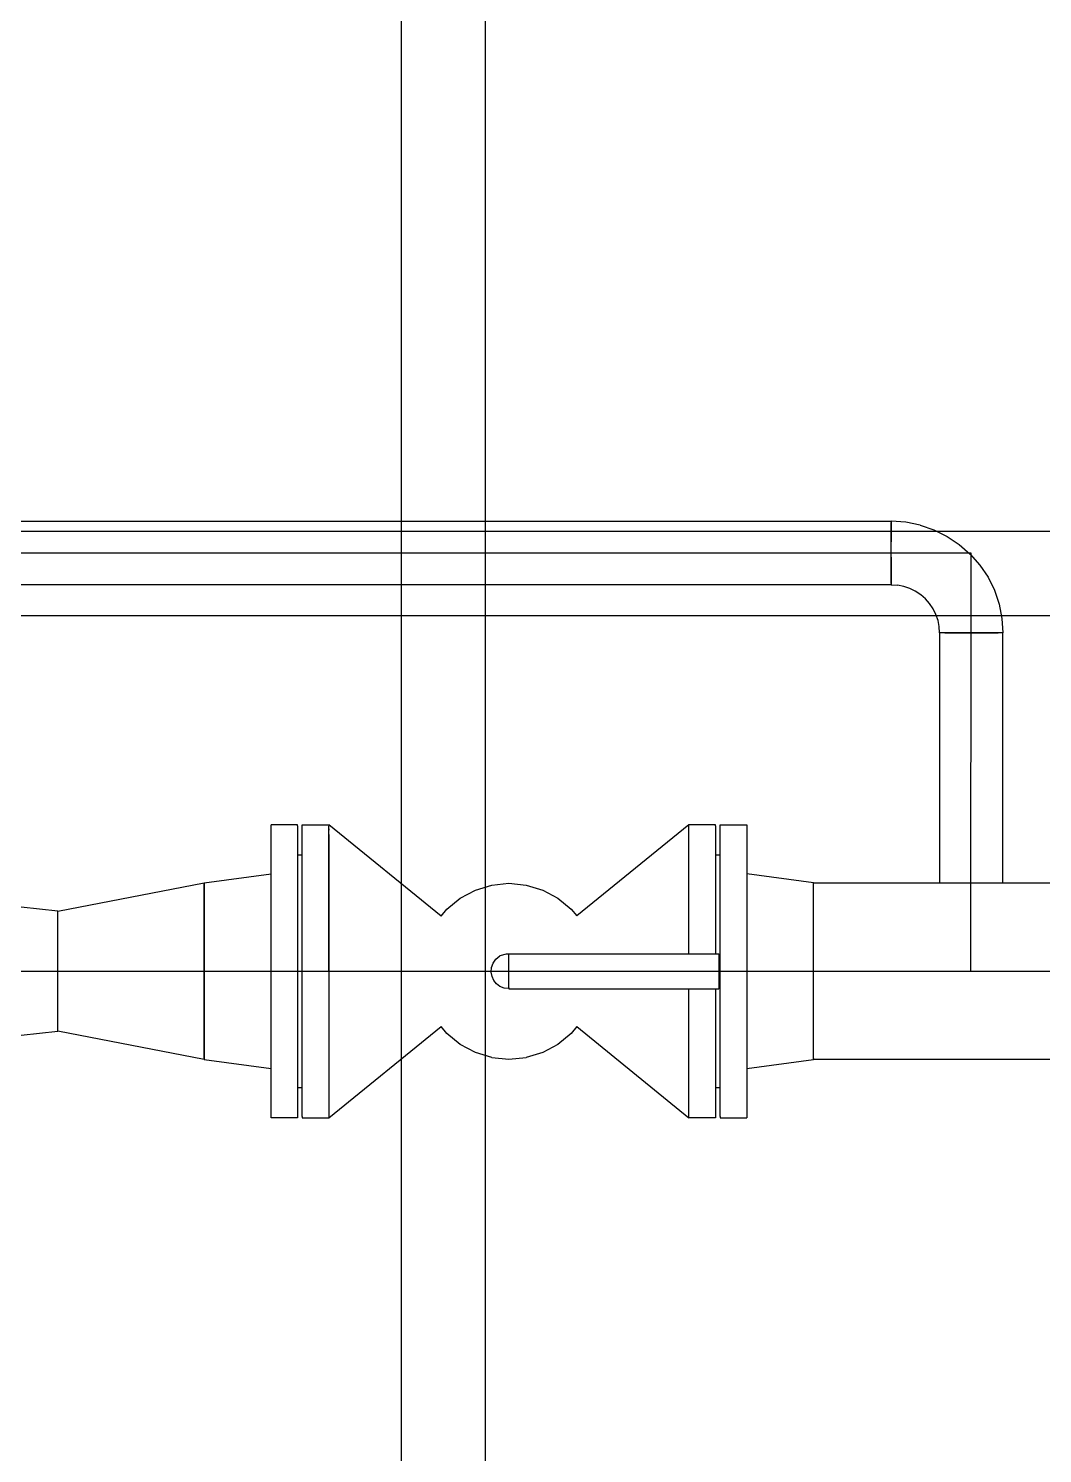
# Model space of a CAD drawing. Header units: millimetres. Extents: x -19109 to 7803, y 10081 to 29089.
# Drawn here: x -11960 to -10996, y 15733 to 17087 of the extents above; entities that cross this region are included whole.
import ezdxf

# ---------------------------------------------------------------- set-up
doc = ezdxf.new("R2010")
doc.units = ezdxf.units.MM
doc.linetypes.add('CENTER', pattern=[50.8, 31.75, -6.35, 6.35, -6.35])

# ---------------------------------------------------------------- blocks, each defined once
blk = doc.blocks.new('A$C2A3E4952')
for points in [[(1155.3, 427.7), (2803.7, 427.7), (2803.7, 427.7), (2803.7, 426.8)], [(2831.1, 424.1), (2817.5, 426.8), (2817.5, 426.8), (2803.7, 427.7)], [(2803.7, 426.8), (2803.7, 424.1)], [(2803.7, 426.2), (2803.7, 426.5)], [(2803.7, 422.9), (2803.7, 426.2)], [(2803.7, 424.1), (2803.7, 419.8)], [(2803.7, 417.1), (2803.7, 422.9)], [(2803.7, 419.8), (2803.7, 414.4)], [(2831.1, 424.1), (2844.3, 419.5)], [(2803.7, 409.9), (2803.7, 417.1)], [(2803.7, 414.4), (2803.7, 408.1)], [(2803.7, 401.8), (2803.7, 409.9)], [(2803.7, 393.7), (2803.7, 408.1)], [(2844.3, 419.5), (2856.9, 413.2)], [(2856.9, 413.2), (2868.3, 405.7)], [(2803.4, 397.3), (2804, 397.3)], [(2803.7, 393.1), (2803.7, 401.8)], [(2803.7, 393.7), (2803.7, 386.8)], [(2803.7, 385), (2803.7, 393.1)], [(2868.3, 405.7), (2878.8, 396.4)], [(2878.8, 396.4), (2887.9, 385.9)], [(2803.7, 386.8), (2803.7, 380.5)], [(2803.7, 372.1), (2803.7, 385)], [(2803.7, 380.5), (2803.7, 375.1)], [(2887.9, 385.9), (2895.7, 374.5)], [(2803.7, 367.3), (1155.3, 367.3)], [(2803.7, 375.1), (2803.7, 370.9)], [(2803.7, 368.5), (2803.7, 372.1)], [(2803.7, 370.9), (2803.7, 368.2)], [(2803.7, 368.5), (2803.7, 367.3), (2803.7, 367.3), (2809.7, 367)], [(2803.7, 368.2), (2803.7, 367.3)], [(2831.7, 357.9), (2826.5, 361.2), (2826.5, 361.2), (2821.4, 363.9), (2821.4, 363.9), (2815.7, 365.8), (2815.7, 365.8), (2809.7, 367)], [(2895.7, 374.5), (2901.7, 362.1)], [(2843.4, 344.4), (2840.1, 349.5), (2840.1, 349.5), (2836.2, 354), (2836.2, 354), (2831.7, 357.9)], [(2901.7, 362.1), (2906.2, 348.9)], [(2848.2, 333.3), (2846.1, 339), (2846.1, 339), (2843.4, 344.4)], [(2906.2, 348.9), (2908.9, 335.4)], [(2849.4, 327.6), (2848.2, 333.3)], [(2850.9, 321.6), (2849.7, 321.6), (2849.7, 321.6), (2849.4, 327.6)], [(2908.9, 335.4), (2909.8, 321.6), (2909.8, 321.6), (2908.6, 321.6)], [(2890.3, 321.6), (2886.2, 321.6), (2882.1, 321.6), (2878.1, 321.6), (2874, 321.6), (2870, 321.6), (2865.9, 321.6), (2861.9, 321.6), (2857.8, 321.6), (2853.7, 321.6), (2849.7, 321.6), (2849.7, 321.6), (2849.7, 84.2)], [(2851.8, 321.6), (2850.9, 321.6)], [(2854.5, 321.6), (2858.3, 321.6), (2862, 321.6), (2865.8, 321.6), (2869.5, 321.6), (2873.3, 321.6), (2877, 321.6), (2880.8, 321.6), (2884.6, 321.6), (2888.3, 321.6), (2892.1, 321.6)], [(2879.4, 321.6), (2880, 321.6)], [(2909.8, 84.2), (2909.8, 321.6), (2909.8, 321.6), (2907.8, 321.6), (2905.9, 321.6), (2903.9, 321.6), (2902, 321.6), (2900, 321.6), (2898.1, 321.6), (2896.1, 321.6), (2894.2, 321.6), (2892.2, 321.6), (2890.3, 321.6)], [(2892.1, 321.6), (2905.3, 321.6)], [(2908.6, 321.6), (2908, 321.6)], [(2239.6, 138.2), (2239.6, 139.4), (2239.6, 139.4), (2214.4, 139.4)], [(2214.4, 138.2), (2214.4, 139.4)], [(2214.4, 134.9), (2214.4, 138.2)], [(2239.6, 138.2), (2239.6, 134.9)], [(2244.1, 138.2), (2244.1, 139.4)], [(2244.1, 139.4), (2269.4, 139.4)], [(2244.1, 134.9), (2244.1, 138.2)], [(2376, 52.6), (2269.4, 139.4), (2269.4, 139.4), (2269.4, 138.8)], [(2269.4, 138.5), (2269.4, 138.8)], [(2269.4, 138.5), (2269.4, 138.2)], [(2269.4, 138.2), (2269.4, 137.9)], [(2269.4, 137), (2269.4, 137.9)], [(2269.4, 0), (2269.4, 13.7), (2269.4, 27.4), (2269.4, 41.1), (2269.4, 54.8), (2269.4, 68.5), (2269.4, 82.2), (2269.4, 95.9), (2269.4, 109.6), (2269.4, 123.3), (2269.4, 137)], [(2269.4, 135.5), (2269.4, 134.9)], [(2611.4, 138.5), (2611.4, 139.4), (2611.4, 139.4), (2505, 52.9)], [(2636.6, 138.2), (2636.6, 139.4), (2636.6, 139.4), (2611.4, 139.4)], [(2611.4, 138.2), (2611.4, 138.5)], [(2611.4, 137.9), (2611.4, 138.2)], [(2611.4, 17.1), (2611.4, 29.2), (2611.4, 41.3), (2611.4, 53.4), (2611.4, 65.5), (2611.4, 77.5), (2611.4, 89.6), (2611.4, 101.7), (2611.4, 113.8), (2611.4, 125.9), (2611.4, 137.9)], [(2611.4, 134.9), (2611.4, 135.5)], [(2636.6, 138.2), (2636.6, 134.9)], [(2641.1, 138.2), (2641.1, 139.4)], [(2641.1, 139.4), (2666.4, 139.4), (2666.4, 139.4), (2666.4, 138.2)], [(2641.1, 134.9), (2641.1, 138.2)], [(2666.4, 138.2), (2666.4, 134.9)], [(2214.4, 129.5), (2214.4, 134.9)], [(2214.4, 122.3), (2214.4, 129.5)], [(2214.4, 112.7), (2214.4, 122.3)], [(2239.6, 134.9), (2239.6, 129.5)], [(2239.6, 129.5), (2239.6, 122.3)], [(2239.6, 122.3), (2239.6, 112.7)], [(2244.1, 129.5), (2244.1, 134.9)], [(2244.1, 122.3), (2244.1, 129.5)], [(2244.1, 112.7), (2244.1, 122.3)], [(2269.4, 134.9), (2269.4, 134.3)], [(2269.4, 130.1), (2269.4, 129.5)], [(2269.4, 129.5), (2269.4, 122.3)], [(2269.4, 122.3), (2269.4, 112.7)], [(2611.4, 134.3), (2611.4, 134.9)], [(2611.4, 129.5), (2611.4, 130.1)], [(2611.4, 122.3), (2611.4, 129.5)], [(2611.4, 112.7), (2611.4, 122.3)], [(2636.6, 134.9), (2636.6, 129.5)], [(2636.6, 129.5), (2636.6, 122.3)], [(2636.6, 122.3), (2636.6, 112.7)], [(2641.1, 129.5), (2641.1, 134.9)], [(2641.1, 122.3), (2641.1, 129.5)], [(2641.1, 112.7), (2641.1, 122.3)], [(2666.4, 134.9), (2666.4, 129.5)], [(2666.4, 129.5), (2666.4, 122.3)], [(2666.4, 122.3), (2666.4, 112.7)], [(2214.4, 101.6), (2214.4, 112.7)], [(2239.6, 112.7), (2239.6, 101.6)], [(2239.6, 110.9), (2244.1, 110.9)], [(2244.1, 101.6), (2244.1, 112.7)], [(2269.4, 112.7), (2269.4, 101.6)], [(2611.4, 101.6), (2611.4, 112.7)], [(2636.6, 112.7), (2636.6, 101.6)], [(2636.6, 110.9), (2641.1, 110.9)], [(2641.1, 101.6), (2641.1, 112.7)], [(2666.4, 112.7), (2666.4, 101.6)], [(2214.4, 89), (2214.4, 101.6)], [(2239.6, 101.6), (2239.6, 89)], [(2244.1, 89), (2244.1, 101.6)], [(2269.4, 101.6), (2269.4, 89)], [(2611.4, 89), (2611.4, 101.6)], [(2636.6, 101.6), (2636.6, 89)], [(2641.1, 89), (2641.1, 101.6)], [(2666.4, 101.6), (2666.4, 89)], [(2011.8, 56.8), (2011.8, 57.1), (2011.8, 57.1), (2150.9, 84.2)], [(2150.9, -83.2), (2150.9, -66.5), (2150.9, -49.8), (2150.9, -33), (2150.9, -16.3), (2150.9, 0.5), (2150.9, 17.2), (2150.9, 33.9), (2150.9, 50.7), (2150.9, 67.4), (2150.9, 84.2), (2150.9, 84.2), (2214.4, 92.6)], [(2150.9, -83.8), (2150.9, -67), (2150.9, -50.2), (2150.9, -33.4), (2150.9, -16.6), (2150.9, 0.2), (2150.9, 17), (2150.9, 33.8), (2150.9, 50.6), (2150.9, 67.4), (2150.9, 84.2)], [(2150.9, 83.5), (2150.9, 81.7)], [(2150.9, 81.7), (2150.9, 78.7)], [(2214.4, 74.8), (2214.4, 89)], [(2239.6, 89), (2239.6, 74.8)], [(2244.1, 74.8), (2244.1, 89)], [(2269.4, 89), (2269.4, 74.8)], [(2408.5, 77.2), (2424.1, 82)], [(2424.1, 82), (2440.4, 83.8), (2440.4, 83.8), (2456.9, 82)], [(2456.9, 82), (2472.5, 77.2)], [(2611.4, 74.8), (2611.4, 89)], [(2636.6, 89), (2636.6, 74.8)], [(2641.1, 74.8), (2641.1, 89)], [(2729.8, 83.2), (2729.8, 84.2), (2729.8, 84.2), (2666.4, 92.6)], [(2666.4, 89), (2666.4, 74.8)], [(2729.8, 84.2), (3129.1, 84.2)], [(2729.8, 83.5), (2729.8, 84.2)], [(2729.8, 83.2), (2729.8, 83.5)], [(2729.8, 82.9), (2729.8, 83.2)], [(2729.8, 82.6), (2729.8, 82.9)], [(2729.8, 82), (2729.8, 82.6)], [(2729.8, -81.7), (2729.8, -65.4), (2729.8, -49), (2729.8, -32.6), (2729.8, -16.2), (2729.8, 0.2), (2729.8, 16.5), (2729.8, 32.9), (2729.8, 49.3), (2729.8, 65.7), (2729.8, 82)], [(2150.9, 78.7), (2150.9, 74.5)], [(2150.9, 74.5), (2150.9, 69.1)], [(2150.9, 69.1), (2150.9, 62.8)], [(2214.4, 59.5), (2214.4, 74.8)], [(2239.6, 74.8), (2239.6, 59.5)], [(2244.1, 59.5), (2244.1, 74.8)], [(2269.4, 74.8), (2269.4, 59.5)], [(2381.5, 59.2), (2394.1, 69.7)], [(2394.1, 69.7), (2408.5, 77.2)], [(2472.5, 77.2), (2486.9, 69.7)], [(2486.9, 69.7), (2499.6, 59.2)], [(2611.4, 59.5), (2611.4, 74.8)], [(2636.6, 74.8), (2636.6, 59.5)], [(2641.1, 59.5), (2641.1, 74.8)], [(2666.4, 74.8), (2666.4, 59.5)], [(2729.8, 79.6), (2729.8, 79.9)], [(2729.8, 73.9), (2729.8, 79.6)], [(2729.8, 66.4), (2729.8, 73.9)], [(1959.5, -62.5), (2011.8, -56.8), (2011.8, -56.8), (2011.8, -45.4), (2011.8, -34), (2011.8, -22.6), (2011.8, -11.2), (2011.8, 0.2), (2011.8, 11.5), (2011.8, 22.9), (2011.8, 34.3), (2011.8, 45.7), (2011.8, 57.1), (2011.8, 57.1), (1959.5, 62.8)], [(2011.8, -56.8), (2011.8, -45.4), (2011.8, -34), (2011.8, -22.6), (2011.8, -11.2), (2011.8, 0.2), (2011.8, 11.5), (2011.8, 22.9), (2011.8, 34.3), (2011.8, 45.7), (2011.8, 57.1)], [(2011.8, 55.6), (2011.8, 56.8)], [(2011.8, 53.5), (2011.8, 55.6)], [(2150.9, 62.8), (2150.9, 55.9)], [(2150.9, 55.9), (2150.9, 47.8)], [(2214.4, 43.3), (2214.4, 59.5)], [(2239.6, 59.5), (2239.6, 43.3)], [(2244.1, 43.3), (2244.1, 59.5)], [(2269.4, 59.5), (2269.4, 43.3)], [(2376, 52.6), (2381.5, 59.2)], [(2499.6, 59.2), (2505, 52.9)], [(2611.4, 43.3), (2611.4, 59.5)], [(2636.6, 59.5), (2636.6, 43.3)], [(2641.1, 43.3), (2641.1, 59.5)], [(2666.4, 59.5), (2666.4, 43.3)], [(2729.8, 57.1), (2729.8, 66.4)], [(2729.8, 46), (2729.8, 57.1)], [(2011.8, 50.5), (2011.8, 53.5)], [(2011.8, 47.2), (2011.8, 50.5)], [(2011.8, 42.7), (2011.8, 47.2)], [(2011.8, 37.9), (2011.8, 42.7)], [(2150.9, 47.8), (2150.9, 39.1)], [(2214.4, 26.1), (2214.4, 43.3)], [(2239.6, 43.3), (2239.6, 26.1)], [(2244.1, 26.1), (2244.1, 43.3)], [(2269.4, 43.3), (2269.4, 26.1)], [(2611.4, 26.1), (2611.4, 43.3)], [(2636.6, 43.3), (2636.6, 26.1)], [(2641.1, 26.1), (2641.1, 43.3)], [(2666.4, 43.3), (2666.4, 26.1)], [(2729.8, 34), (2729.8, 46)], [(2011.8, 32.5), (2011.8, 37.9)], [(2011.8, 26.7), (2011.8, 32.5)], [(2150.9, 39.1), (2150.9, 29.8)], [(2150.9, 29.8), (2150.9, 20.1)], [(2011.8, 20.4), (2011.8, 26.7)], [(2011.8, 13.8), (2011.8, 20.4)], [(2011.8, 6.9), (2011.8, 13.8)], [(2150.9, 20.1), (2150.9, 10.2)], [(2214.4, 9), (2214.4, 26.1)], [(2239.6, 26.1), (2239.6, 9)], [(2244.1, 9), (2244.1, 26.1)], [(2269.4, 26.1), (2269.4, 9)], [(2440.7, -16.2), (2435.9, -15.9), (2431.9, -14.4), (2428.5, -11.8), (2426, -8.5), (2424.4, -4.7), (2423.7, -0.6), (2424, 3.7), (2425.4, 7.8), (2428.1, 11.5), (2431.9, 14.7)], [(2440.4, 16.5), (2437.7, 16.5), (2437.7, 16.5), (2431.9, 14.7)], [(2440.4, 15.9), (2440.4, 16.8)], [(2440.4, 16.8), (2639.9, 16.8), (2639.9, 16.8), (2639.9, 15.9)], [(2440.4, 12.9), (2440.4, 15.9)], [(2611.4, 16.8), (2611.4, 26.1)], [(2636.6, 26.1), (2636.6, 16.8)], [(2639.9, 15.9), (2639.9, 12.9)], [(2641.1, 9), (2641.1, 26.1)], [(2666.4, 26.1), (2666.4, 9)], [(2011.5, 0), (2012.1, 0)], [(2011.8, 0), (2011.8, 6.9)], [(2011.8, -6.6), (2011.8, 0)], [(2150.9, 10.2), (2150.9, 0)], [(2150.9, 0), (2150.9, -9.9)], [(2214.4, -8.7), (2214.4, 9)], [(2239.6, 9), (2239.6, -8.7)], [(2244.1, -8.7), (2244.1, 9)], [(2269.4, 9), (2269.4, -8.7)], [(2269.4, 0), (2269.4, -13.7), (2269.4, -27.5), (2269.4, -41.2), (2269.4, -54.9), (2269.4, -68.7), (2269.4, -82.4), (2269.4, -96.1), (2269.4, -109.9), (2269.4, -123.6), (2269.4, -137.3)], [(2440.1, 0), (2440.4, 0), (2440.4, 0), (2440.1, 0), (2440.1, 0), (2440.4, 0), (2440.4, 0), (2440.1, 0), (2440.1, 0), (2440.4, 0), (2440.4, 0), (2440.1, 0), (2440.1, 0), (2440.4, 0), (2440.4, 0), (2440.1, 0), (2440.1, 0)], [(2440.1, 0), (2440.4, 0)], [(2440.4, 8.4), (2440.4, 12.9)], [(2440.4, 3), (2440.4, 8.4)], [(2440.4, -2.7), (2440.4, 3)], [(2639.9, 12.9), (2639.9, 8.4)], [(2639.9, 8.4), (2639.9, 3)], [(2639.9, 3), (2639.9, -2.7)], [(2639.9, 0), (2640.2, 0)], [(2641.1, -8.7), (2641.1, 9)], [(2666.4, 9), (2666.4, -8.7)], [(2011.8, -13.5), (2011.8, -6.6)], [(2011.8, -20.1), (2011.8, -13.5)], [(2150.9, -9.9), (2150.9, -19.8)], [(2214.4, -25.8), (2214.4, -8.7)], [(2239.6, -8.7), (2239.6, -25.8)], [(2244.1, -25.8), (2244.1, -8.7)], [(2269.4, -8.7), (2269.4, -25.8)], [(2440.4, -8.1), (2440.4, -2.7)], [(2440.4, -12.6), (2440.4, -8.1)], [(2440.4, -15.6), (2440.4, -12.6)], [(2639.9, -2.7), (2639.9, -8.1)], [(2639.9, -8.1), (2639.9, -12.6)], [(2639.9, -12.6), (2639.9, -15.6)], [(2641.1, -25.8), (2641.1, -8.7)], [(2666.4, -8.7), (2666.4, -25.8)], [(2011.8, -26.4), (2011.8, -20.1)], [(2011.8, -32.2), (2011.8, -26.4)], [(2150.9, -19.8), (2150.9, -29.8)], [(2214.4, -43), (2214.4, -25.8)], [(2239.6, -25.8), (2239.6, -43)], [(2244.1, -43), (2244.1, -25.8)], [(2269.4, -25.8), (2269.4, -43)], [(2440.4, -15.6), (2440.4, -16.5), (2440.4, -16.5), (2639.9, -16.5)], [(2611.4, -137.3), (2611.4, -125.3), (2611.4, -113.2), (2611.4, -101.1), (2611.4, -89), (2611.4, -76.9), (2611.4, -64.9), (2611.4, -52.8), (2611.4, -40.7), (2611.4, -28.6), (2611.4, -16.5)], [(2611.4, -25.8), (2611.4, -16.5)], [(2611.4, -43), (2611.4, -25.8)], [(2636.6, -16.5), (2636.6, -25.8)], [(2636.6, -25.8), (2636.6, -43)], [(2639.9, -15.6), (2639.9, -16.5)], [(2641.1, -43), (2641.1, -25.8)], [(2666.4, -25.8), (2666.4, -43)], [(2729.8, -33.7), (2729.8, -20.4)], [(2011.8, -37.6), (2011.8, -32.2)], [(2011.8, -42.4), (2011.8, -37.6)], [(2150.9, -29.8), (2150.9, -38.8)], [(2150.9, -38.8), (2150.9, -47.5)], [(2729.8, -45.7), (2729.8, -33.7)], [(2011.8, -46.9), (2011.8, -42.4)], [(2011.8, -50.2), (2011.8, -46.9)], [(2011.8, -53.2), (2011.8, -50.2)], [(2011.8, -55.3), (2011.8, -53.2)], [(2150.9, -47.5), (2150.9, -55.6)], [(2214.4, -59.2), (2214.4, -43)], [(2239.6, -43), (2239.6, -59.2)], [(2244.1, -59.2), (2244.1, -43)], [(2269.4, -43), (2269.4, -59.2)], [(2269.4, -138.2), (2269.4, -139.1), (2269.4, -139.1), (2376, -52.3)], [(2381.5, -58.9), (2376, -52.3)], [(2505, -52.3), (2499.6, -58.9)], [(2505, -52.3), (2611.4, -139.1), (2611.4, -139.1), (2611.4, -138.2)], [(2611.4, -59.2), (2611.4, -43)], [(2636.6, -43), (2636.6, -59.2)], [(2641.1, -59.2), (2641.1, -43)], [(2666.4, -43), (2666.4, -59.2)], [(2729.8, -56.8), (2729.8, -45.7)], [(2150.9, -83.8), (2011.8, -56.8), (2011.8, -56.8), (2011.8, -55.3)], [(2150.9, -55.6), (2150.9, -62.5)], [(2150.9, -62.5), (2150.9, -68.8)], [(2214.4, -74.5), (2214.4, -59.2)], [(2239.6, -59.2), (2239.6, -74.5)], [(2244.1, -74.5), (2244.1, -59.2)], [(2269.4, -59.2), (2269.4, -74.5)], [(2394.1, -69.4), (2381.5, -58.9)], [(2499.6, -58.9), (2486.9, -69.4)], [(2611.4, -74.5), (2611.4, -59.2)], [(2636.6, -59.2), (2636.6, -74.5)], [(2641.1, -74.5), (2641.1, -59.2)], [(2666.4, -59.2), (2666.4, -74.5)], [(2729.8, -66.1), (2729.8, -56.8)], [(2729.8, -73.6), (2729.8, -66.1)], [(2150.9, -68.8), (2150.9, -74.2)], [(2150.9, -74.2), (2150.9, -78.4)], [(2150.9, -78.4), (2150.9, -81.4)], [(2214.4, -88.7), (2214.4, -74.5)], [(2239.6, -74.5), (2239.6, -88.7)], [(2244.1, -88.7), (2244.1, -74.5)], [(2269.4, -74.5), (2269.4, -88.7)], [(2408.5, -76.9), (2394.1, -69.4)], [(2424.1, -81.7), (2408.5, -76.9)], [(2472.5, -76.9), (2456.9, -81.7)], [(2486.9, -69.4), (2472.5, -76.9)], [(2611.4, -88.7), (2611.4, -74.5)], [(2636.6, -74.5), (2636.6, -88.7)], [(2641.1, -88.7), (2641.1, -74.5)], [(2666.4, -74.5), (2666.4, -88.7)], [(2729.8, -79.3), (2729.8, -73.6)], [(2729.8, -79.6), (2729.8, -79.3)], [(2150.9, -81.4), (2150.9, -83.2)], [(2150.9, -83.2), (2150.9, -83.8), (2150.9, -83.8), (2214.4, -92.3)], [(2214.4, -101.3), (2214.4, -88.7)], [(2239.6, -88.7), (2239.6, -101.3)], [(2244.1, -101.3), (2244.1, -88.7)], [(2269.4, -88.7), (2269.4, -101.3)], [(2424.1, -81.7), (2440.4, -83.5), (2440.4, -83.5), (2456.9, -81.7)], [(2611.4, -101.3), (2611.4, -88.7)], [(2636.6, -88.7), (2636.6, -101.3)], [(2641.1, -101.3), (2641.1, -88.7)], [(2666.4, -92.3), (2729.8, -83.8), (2729.8, -83.8), (2729.8, -82.6)], [(2666.4, -88.7), (2666.4, -101.3)], [(2729.8, -82), (2729.8, -81.7)], [(2729.8, -82.6), (2729.8, -82)], [(2729.8, -82.6), (2729.8, -82.9)], [(2729.8, -83.2), (2729.8, -82.6)], [(2729.8, -83.8), (2729.8, -83.2)], [(3129.1, -83.8), (2729.8, -83.8)], [(2214.4, -112.7), (2214.4, -101.3)], [(2239.6, -101.3), (2239.6, -112.7)], [(2244.1, -112.7), (2244.1, -101.3)], [(2269.4, -101.3), (2269.4, -112.7)], [(2611.4, -112.7), (2611.4, -101.3)], [(2636.6, -101.3), (2636.6, -112.7)], [(2641.1, -112.7), (2641.1, -101.3)], [(2666.4, -101.3), (2666.4, -112.7)], [(2214.4, -122), (2214.4, -112.7)], [(2244.1, -110.6), (2239.6, -110.6)], [(2239.6, -112.7), (2239.6, -122)], [(2244.1, -122), (2244.1, -112.7)], [(2269.4, -112.7), (2269.4, -122)], [(2611.4, -122), (2611.4, -112.7)], [(2641.1, -110.6), (2636.6, -110.6)], [(2636.6, -112.7), (2636.6, -122)], [(2641.1, -122), (2641.1, -112.7)], [(2666.4, -112.7), (2666.4, -122)], [(2214.4, -129.2), (2214.4, -122)], [(2214.4, -134.6), (2214.4, -129.2)], [(2214.4, -137.9), (2214.4, -134.6)], [(2239.6, -122), (2239.6, -129.2)], [(2239.6, -129.2), (2239.6, -134.6)], [(2239.6, -134.6), (2239.6, -137.9)], [(2244.1, -129.2), (2244.1, -122)], [(2244.1, -134.6), (2244.1, -129.2)], [(2244.1, -137.9), (2244.1, -134.6)], [(2269.4, -122), (2269.4, -129.2)], [(2269.4, -129.2), (2269.4, -129.8)], [(2269.4, -133.7), (2269.4, -134.6)], [(2269.4, -134.6), (2269.4, -135.2)], [(2611.4, -129.2), (2611.4, -122)], [(2611.4, -129.8), (2611.4, -129.2)], [(2611.4, -134.6), (2611.4, -133.7)], [(2611.4, -135.2), (2611.4, -134.6)], [(2636.6, -122), (2636.6, -129.2)], [(2636.6, -129.2), (2636.6, -134.6)], [(2636.6, -134.6), (2636.6, -137.9)], [(2641.1, -129.2), (2641.1, -122)], [(2641.1, -134.6), (2641.1, -129.2)], [(2641.1, -137.9), (2641.1, -134.6)], [(2666.4, -122), (2666.4, -129.2)], [(2666.4, -129.2), (2666.4, -134.6)], [(2666.4, -134.6), (2666.4, -137.9)], [(2239.6, -139.1), (2214.4, -139.1), (2214.4, -139.1), (2214.4, -137.9)], [(2239.6, -137.9), (2239.6, -139.1)], [(2244.1, -137.9), (2244.1, -139.1), (2244.1, -139.1), (2269.4, -139.1)], [(2269.4, -137.3), (2269.4, -137.9)], [(2269.4, -137.9), (2269.4, -138.2)], [(2611.4, -137.9), (2611.4, -137.3)], [(2611.4, -138.2), (2611.4, -137.9)], [(2636.6, -139.1), (2611.4, -139.1)], [(2636.6, -137.9), (2636.6, -139.1)], [(2641.1, -137.9), (2641.1, -139.1), (2641.1, -139.1), (2666.4, -139.1)], [(2666.4, -137.9), (2666.4, -139.1)]]:
    blk.add_lwpolyline(points)
at = {"color": 1, "linetype": 'CENTER', "lineweight": -3, "ltscale": 100}
for points in [[(2879.4, 0), (2879.7, 397.3), (2879.7, 397.3), (559.3, 397.3)], [(3284.8, 0), (-206.9, 0)]]:
    blk.add_lwpolyline(points, dxfattribs=at)
at = {"color": 1}
for points in [[(2729.8, -82), (2729.8, -65.6), (2729.8, -49.1), (2729.8, -32.6), (2729.8, -16.2), (2729.8, 0.3), (2729.8, 16.8), (2729.8, 33.2), (2729.8, 49.7), (2729.8, 66.2), (2729.8, 82.6)], [(2729.8, 20.7), (2729.8, 34)], [(2729.8, 7.2), (2729.8, 20.7)], [(2641.1, 0), (2639.9, 0)], [(2729.8, -6.9), (2729.8, 7.2)], [(2881.8, 0), (2877, 0)], [(2729.8, -20.4), (2729.8, -6.9)]]:
    blk.add_lwpolyline(points, dxfattribs=at)

msp = doc.modelspace()

# ---------------------------------------------------------------- linework, layer by layer
at = {"color": 0}
for points in [[(-11605.5, 17977.3), (-11605.5, 13241.3), (-11525.5, 13241.3), (-11525.5, 17977.3)], [(-10157.5, 16609.3), (-14893.5, 16609.3), (-14893.5, 16529.3), (-10157.5, 16529.3)]]:
    msp.add_lwpolyline(points, close=True, dxfattribs=at)

# ---------------------------------------------------------------- block references
msp.add_blockref('A$C2A3E4952', (-13943.5, 16191.3), dxfattribs=at)

doc.saveas('drawing.dxf')
